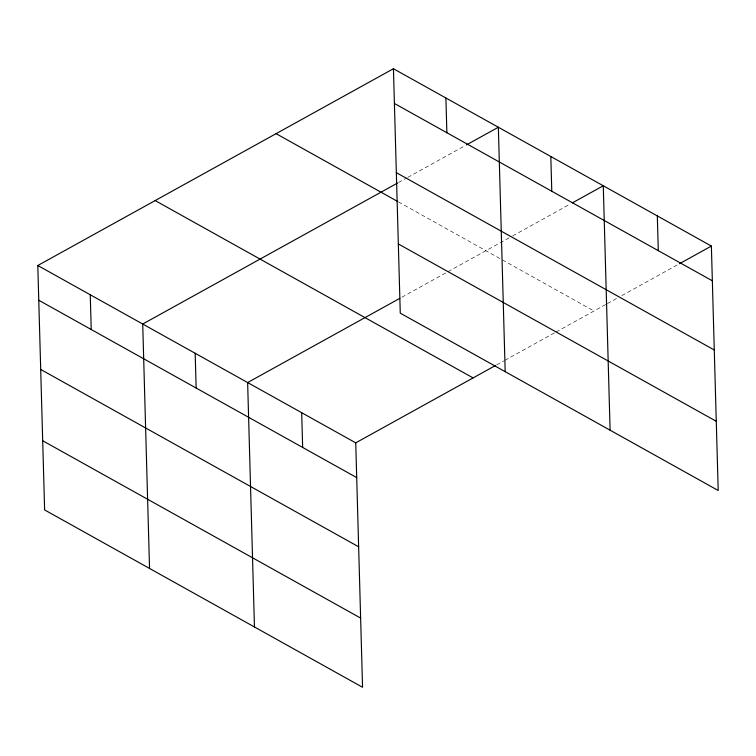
<?xml version="1.0" encoding="UTF-8"?>
<svg xmlns="http://www.w3.org/2000/svg" width="756" height="756" viewBox="0 0 756 756"><rect width="100%" height="100%" fill="white"/><g stroke="black" fill="none" stroke-linecap="round" stroke-linejoin="round"><path stroke-width="0.57" stroke-dasharray="3.78 2.83" d="M398.497 182.508L406.737 177.944M407.767 177.376L465.412 145.473M401.89 297.202L446.976 272.255M447.996 271.688L511.651 236.467M512.681 235.9L570.336 203.997M496.664 364.874L503.836 360.905M504.857 360.338L555.074 332.555M556.095 331.988L606.369 304.167M607.399 303.6L616.66 298.478M621.81 295.624L678.425 264.298M398.478 201.937L594.008 311.009"/><path stroke-width="1.13" d="M37.8 265.507L355.736 442.855L362.559 687.27L44.623 509.931L37.8 265.507L393.441 68.73L711.377 246.069L718.2 490.493L400.264 313.145L393.441 68.73M397.467 183.075L142.714 324.031L149.546 568.455M466.443 144.906L498.355 127.244L505.188 371.668M399.839 298.337L247.637 382.555L254.46 626.979M572.387 202.863L603.279 185.768L610.101 430.192M355.736 442.855L495.634 365.441M679.455 263.721L711.377 246.069M394.415 103.468L712.341 280.807M396.342 172.661L714.278 350M276.082 133.661L397.458 201.37M398.336 243.952L716.263 421.29M155.16 200.576L473.095 377.915M38.773 300.255L356.7 477.594M40.701 369.448L358.637 546.786M42.695 440.739L360.631 618.077M657.323 215.923L658.296 250.661M550.812 156.511L551.785 191.249M445.898 97.987L446.872 132.725M301.682 412.7L302.655 447.448M195.18 353.298L196.144 388.036M90.257 294.774L91.23 329.512"/></g></svg>
